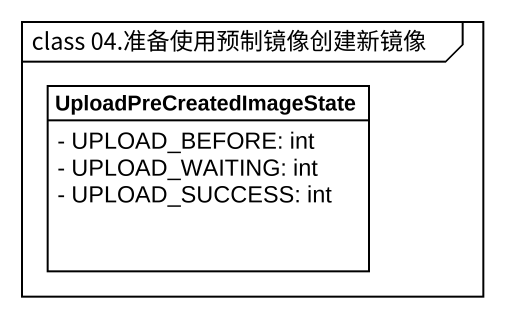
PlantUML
@startuml
mainframe class 04.准备使用预制镜像创建新镜像
hide circle
hide empty members
skinparam classAttributeIconSize 0
class UploadPreCreatedImageState {
  - UPLOAD_BEFORE: int
  - UPLOAD_WAITING: int
  - UPLOAD_SUCCESS: int
}
@enduml
